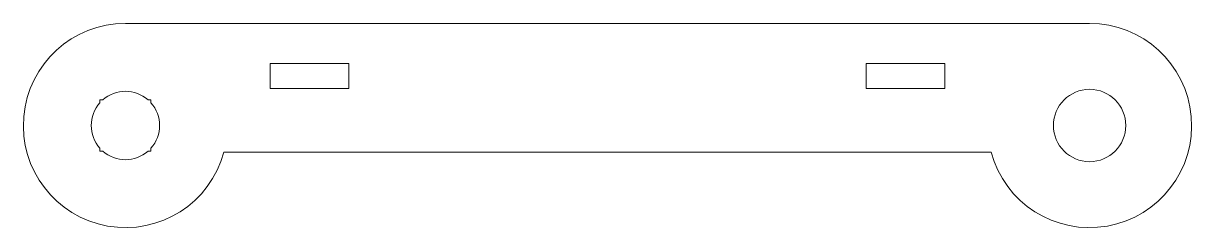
# Model space of a CAD drawing. Header units: millimetres. Extents: x -6.3 to 66.3, y -6.3 to 6.3.
import ezdxf

# ---------------------------------------------------------------- set-up
doc = ezdxf.new("R2010")
doc.units = ezdxf.units.MM

msp = doc.modelspace()

# ---------------------------------------------------------------- linework, layer by layer
at = {"color": 7, "linetype": 'Continuous', "lineweight": 15}
for p, q in [((0, 6.35), (60, 6.35)), ((9, 2.3), (9, 3.85)), ((9, 3.85), (13.9, 3.85)), ((13.9, 2.3), (13.9, 3.85)), ((51, 3.85), (46.1, 3.85)), ((46.1, 2.3), (46.1, 3.85)), ((51, 2.3), (51, 3.85)), ((9, 2.3), (13.9, 2.3)), ((51, 2.3), (46.1, 2.3)), ((-1.587, 1.413), (-1.587, 1.587)), ((-1.587, 1.587), (-1.413, 1.587)), ((1.413, 1.587), (1.587, 1.587)), ((1.587, 1.413), (1.587, 1.587)), ((-1.587, -1.587), (-1.587, -1.413)), ((1.587, -1.587), (1.587, -1.413)), ((-1.587, -1.587), (-1.413, -1.587)), ((1.413, -1.587), (1.587, -1.587)), ((6.132, -1.65), (53.868, -1.65))]:
    msp.add_line(p, q, dxfattribs=at)
msp.add_circle((60, 0), 2.25, dxfattribs=at)
for centre, radius, start, end in [((0, 0), 6.35, 90, 344.93928), ((60, 0), 6.35, 195.06072, 90), ((0, 0), 2.125, 48.33624, 131.66376), ((0, 0), 2.125, 138.33624, 221.66376), ((0, 0), 2.125, 318.33624, 41.66376), ((0, 0), 2.125, 228.33624, 311.66376)]:
    msp.add_arc(centre, radius, start, end, dxfattribs=at)

doc.saveas('drawing.dxf')
